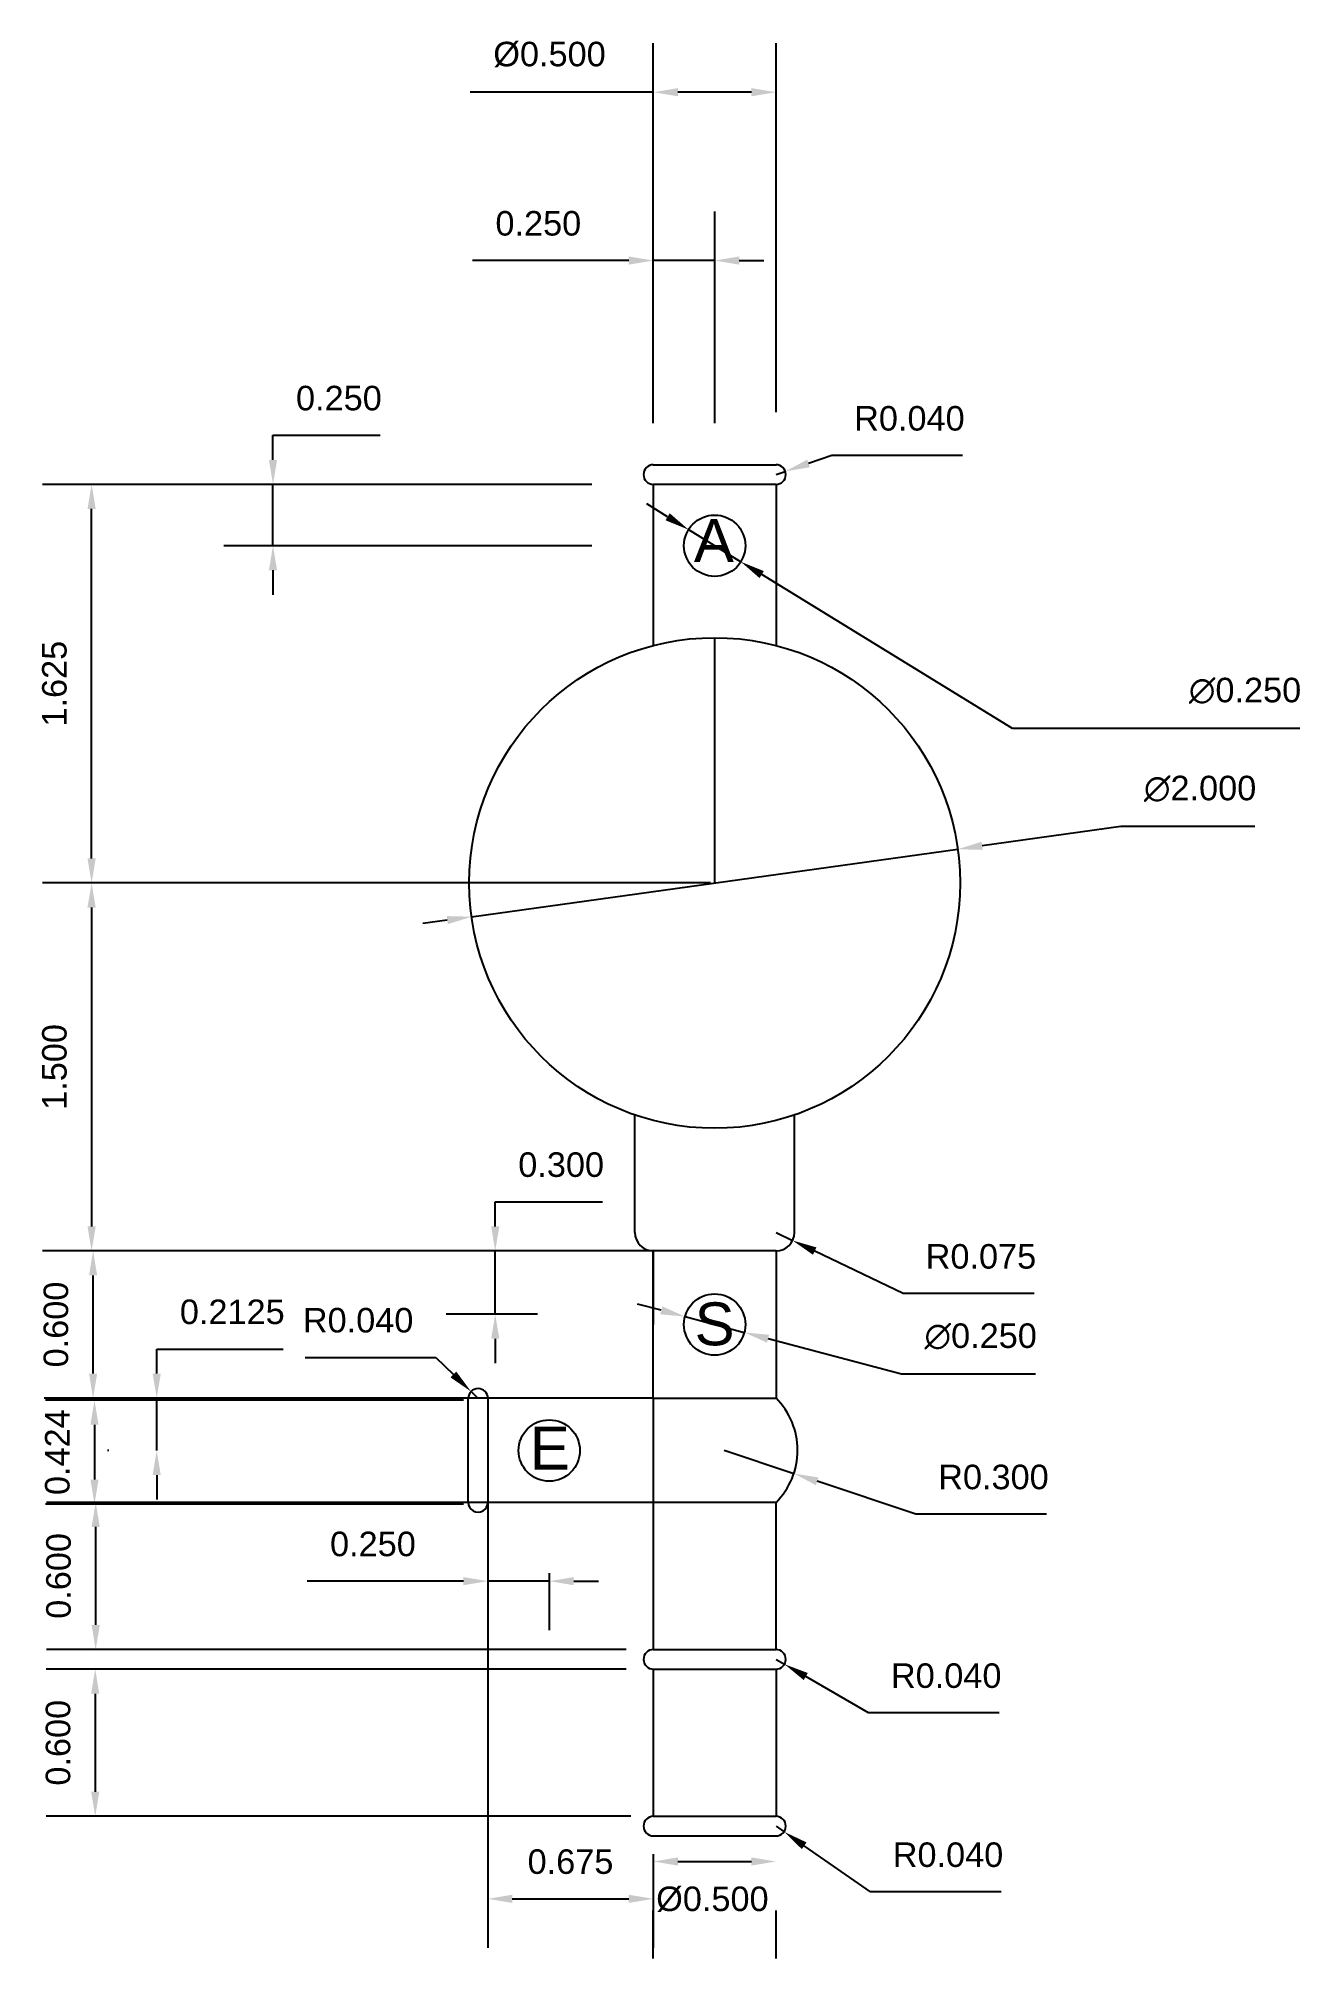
# Model space of a CAD drawing. Header units: inches. Extents: x -1.75 to 3.4, y -1.86 to 5.97.
import ezdxf

# ---------------------------------------------------------------- set-up
doc = ezdxf.new("R2010")
doc.units = ezdxf.units.IN
doc.styles.add('Annotative', font='arial.ttf')
doc.styles.get("Standard").update_dxf_attribs({"font": 'arial.ttf', "height": 0.175})
doc.dimstyles.new('ISO-25', dxfattribs={"dimtxt": 0.1, "dimasz": 0.1, "dimexe": 0.2, "dimexo": 0.5, "dimgap": 0.1, "dimtad": 1, "dimtoh": 1, "dimdec": 3, "dimzin": 1, "dimdsep": 46, "dimtxsty": 'Annotative', "dimcen": 0, "dimadec": 0, "dimazin": 0, "dimtfac": 1, "dimtdec": 3, "dimtmove": 0, "dimatfit": 3, "dimfxl": 1, "dimarcsym": 0})

# ---------------------------------------------------------------- blocks, each defined once
blk = doc.blocks.new('*D2')
at = {"color": 0, "lineweight": -2, "transparency": 16777216}
for p, q in [((0.755, 4.65), (0.755, 5.9486)), ((1.255, 4.4442), (1.255, 5.9486)), ((0.755, 5.7486), (0.0091, 5.7486)), ((1.155, 5.7486), (0.855, 5.7486))]:
    blk.add_line(p, q, dxfattribs=at)
at = {"color": 0, "transparency": 16777216}
for points in [[(0.855, 5.7653), (0.855, 5.732), (0.755, 5.7486)], [(1.155, 5.7653), (1.155, 5.732), (1.255, 5.7486)]]:
    blk.add_solid(points, dxfattribs=at)
at = {"layer": 'Defpoints', "color": 0, "transparency": 16777216}
for p in [(0.755, 5.7486), (0.755, 4.15), (1.255, 3.9442)]:
    blk.add_point(p, dxfattribs=at)
at = {"color": 0, "transparency": 16777216, "insert": (0.332, 5.9025), "char_height": 0.1, "attachment_point": 5, "style": 'Annotative'}
blk.add_mtext('%%C0.500', dxfattribs=at)
blk = doc.blocks.new('*D3')
at = {"color": 0, "lineweight": -2, "transparency": 16777216}
for p, q in [((1.4821, 4.2675), (1.3875, 4.2352)), ((2.0149, 4.2675), (1.4821, 4.2675)), ((1.255, 4.19), (1.2929, 4.2029))]:
    blk.add_line(p, q, dxfattribs=at)
at = {"color": 0, "transparency": 16777216}
blk.add_solid([(1.3821, 4.251), (1.3929, 4.2195), (1.2929, 4.2029)], dxfattribs=at)
at = {"layer": 'Defpoints', "color": 0, "transparency": 16777216}
for p in [(1.255, 4.19), (1.2929, 4.2029)]:
    blk.add_point(p, dxfattribs=at)
at = {"color": 0, "transparency": 16777216, "insert": (1.7985, 4.4186), "char_height": 0.1, "attachment_point": 5, "style": 'Annotative'}
blk.add_mtext('R0.040', dxfattribs=at)
blk = doc.blocks.new('*D4')
at = {"color": 0, "lineweight": -2, "transparency": 16777216}
for p, q in [((0.8133, 4.0178), (0.7281, 4.0702)), ((0.8985, 3.9655), (1.1115, 3.8345)), ((2.218, 3.1545), (1.1967, 3.7822)), ((3.3891, 3.1545), (2.218, 3.1545))]:
    blk.add_line(p, q, dxfattribs=at)
at = {"color": 0, "transparency": 16777216}
for points in [[(0.822, 4.032), (0.8046, 4.0036), (0.8985, 3.9655)], [(1.2054, 3.7964), (1.188, 3.768), (1.1115, 3.8345)]]:
    blk.add_solid(points, dxfattribs=at)
at = {"layer": 'Defpoints', "color": 0, "transparency": 16777216}
for p in [(0.8985, 3.9655), (1.1115, 3.8345)]:
    blk.add_point(p, dxfattribs=at)
at = {"color": 0, "transparency": 16777216, "insert": (3.1662, 3.3083), "char_height": 0.1, "attachment_point": 5, "style": 'Annotative'}
blk.add_mtext('∅0.250', dxfattribs=at)
blk = doc.blocks.new('*D5')
at = {"color": 0, "lineweight": -2, "transparency": 16777216}
for p, q in [((0.755, 4.4), (0.755, 5.2625)), ((1.005, 4.4), (1.005, 5.2625)), ((0.655, 5.0625), (0.0179, 5.0625)), ((1.005, 5.0625), (0.755, 5.0625)), ((1.105, 5.0625), (1.205, 5.0625))]:
    blk.add_line(p, q, dxfattribs=at)
at = {"color": 0, "transparency": 16777216}
for points in [[(0.655, 5.0792), (0.655, 5.0459), (0.755, 5.0625)], [(1.105, 5.0792), (1.105, 5.0459), (1.005, 5.0625)]]:
    blk.add_solid(points, dxfattribs=at)
at = {"layer": 'Defpoints', "color": 0, "transparency": 16777216}
for p in [(0.755, 5.0625), (0.755, 3.9), (1.005, 3.9)]:
    blk.add_point(p, dxfattribs=at)
at = {"color": 0, "transparency": 16777216, "insert": (0.2864, 5.2136), "char_height": 0.1, "attachment_point": 5, "style": 'Annotative'}
blk.add_mtext('0.250', dxfattribs=at)
blk = doc.blocks.new('*D6')
at = {"color": 0, "lineweight": -2, "transparency": 16777216}
for p, q in [((-0.7948, 4.25), (-0.7948, 4.35)), ((-0.7948, 4.35), (-0.3577, 4.35)), ((0.505, 4.15), (-0.9948, 4.15)), ((-0.7948, 3.9), (-0.7948, 4.15)), ((0.505, 3.9), (-0.9948, 3.9)), ((-0.7948, 3.8), (-0.7948, 3.7))]:
    blk.add_line(p, q, dxfattribs=at)
at = {"color": 0, "transparency": 16777216}
for points in [[(-0.8115, 4.25), (-0.7782, 4.25), (-0.7948, 4.15)], [(-0.8115, 3.8), (-0.7782, 3.8), (-0.7948, 3.9)]]:
    blk.add_solid(points, dxfattribs=at)
at = {"layer": 'Defpoints', "color": 0, "transparency": 16777216}
for p in [(-0.7948, 4.15), (1.005, 4.15), (1.005, 3.9)]:
    blk.add_point(p, dxfattribs=at)
at = {"color": 0, "transparency": 16777216, "insert": (-0.5263, 4.5011), "char_height": 0.1, "attachment_point": 5, "style": 'Annotative'}
blk.add_mtext('0.250', dxfattribs=at)
blk = doc.blocks.new('*D7')
at = {"color": 0, "lineweight": -2, "transparency": 16777216}
for p, q in [((2.6602, 2.7549), (2.0945, 2.6764)), ((3.2061, 2.7549), (2.6602, 2.7549)), ((0.0145, 2.3874), (1.9955, 2.6626)), ((-0.0845, 2.3736), (-0.1836, 2.3599))]:
    blk.add_line(p, q, dxfattribs=at)
at = {"color": 0, "transparency": 16777216}
for points in [[(2.0922, 2.6929), (2.0968, 2.6599), (1.9955, 2.6626)], [(-0.0868, 2.3901), (-0.0822, 2.3571), (0.0145, 2.3874)]]:
    blk.add_solid(points, dxfattribs=at)
at = {"layer": 'Defpoints', "color": 0, "transparency": 16777216}
for p in [(1.9955, 2.6626), (0.0145, 2.3874)]:
    blk.add_point(p, dxfattribs=at)
at = {"color": 0, "transparency": 16777216, "insert": (2.9831, 2.9088), "char_height": 0.1, "attachment_point": 5, "style": 'Annotative'}
blk.add_mtext('∅2.000', dxfattribs=at)
blk = doc.blocks.new('*D8')
at = {"color": 0, "lineweight": -2, "transparency": 16777216}
for p, q in [((0.505, 4.15), (-1.734, 4.15)), ((-1.534, 2.625), (-1.534, 4.05)), ((0.505, 2.525), (-1.734, 2.525))]:
    blk.add_line(p, q, dxfattribs=at)
at = {"color": 0, "transparency": 16777216}
for points in [[(-1.5507, 4.05), (-1.5173, 4.05), (-1.534, 4.15)], [(-1.5507, 2.625), (-1.5173, 2.625), (-1.534, 2.525)]]:
    blk.add_solid(points, dxfattribs=at)
at = {"layer": 'Defpoints', "color": 0, "transparency": 16777216}
for p in [(-1.534, 4.15), (1.005, 4.15), (1.005, 2.525)]:
    blk.add_point(p, dxfattribs=at)
at = {"color": 0, "transparency": 16777216, "insert": (-1.6851, 3.3375), "char_height": 0.1, "attachment_point": 5, "rotation": 90, "style": 'Annotative'}
blk.add_mtext('1.625', dxfattribs=at)
blk = doc.blocks.new('*D9')
at = {"color": 0, "lineweight": -2, "transparency": 16777216}
for p, q in [((0.9884, 2.525), (-1.734, 2.525)), ((-1.534, 2.425), (-1.534, 1.125)), ((1.0789, 1.025), (-1.734, 1.025))]:
    blk.add_line(p, q, dxfattribs=at)
at = {"color": 0, "transparency": 16777216}
for points in [[(-1.5507, 2.425), (-1.5173, 2.425), (-1.534, 2.525)], [(-1.5507, 1.125), (-1.5173, 1.125), (-1.534, 1.025)]]:
    blk.add_solid(points, dxfattribs=at)
at = {"layer": 'Defpoints', "color": 0, "transparency": 16777216}
for p in [(1.4884, 2.525), (-1.534, 1.025), (1.5789, 1.025)]:
    blk.add_point(p, dxfattribs=at)
at = {"color": 0, "transparency": 16777216, "insert": (-1.6851, 1.775), "char_height": 0.1, "attachment_point": 5, "rotation": 90, "style": 'Annotative'}
blk.add_mtext('1.500', dxfattribs=at)
blk = doc.blocks.new('*D10')
at = {"color": 0, "lineweight": -2, "transparency": 16777216}
for p, q in [((0.255, 1.025), (-1.7279, 1.025)), ((-1.5279, 0.525), (-1.5279, 0.925)), ((0.255, 0.425), (-1.7279, 0.425))]:
    blk.add_line(p, q, dxfattribs=at)
at = {"color": 0, "transparency": 16777216}
for points in [[(-1.5445, 0.925), (-1.5112, 0.925), (-1.5279, 1.025)], [(-1.5445, 0.525), (-1.5112, 0.525), (-1.5279, 0.425)]]:
    blk.add_solid(points, dxfattribs=at)
at = {"layer": 'Defpoints', "color": 0, "transparency": 16777216}
for p in [(-1.5279, 1.025), (0.755, 1.025), (0.755, 0.425)]:
    blk.add_point(p, dxfattribs=at)
at = {"color": 0, "transparency": 16777216, "insert": (-1.6789, 0.725), "char_height": 0.1, "attachment_point": 5, "rotation": 90, "style": 'Annotative'}
blk.add_mtext('0.600', dxfattribs=at)
blk = doc.blocks.new('*D11')
at = {"color": 0, "lineweight": -2, "transparency": 16777216}
for p, q in [((0.255, 0), (-1.7174, 0)), ((-1.5174, -0.1), (-1.5174, -0.5)), ((0.6446, -0.6), (-1.7174, -0.6))]:
    blk.add_line(p, q, dxfattribs=at)
at = {"color": 0, "transparency": 16777216}
for points in [[(-1.534, -0.1), (-1.5007, -0.1), (-1.5174, 0)], [(-1.534, -0.5), (-1.5007, -0.5), (-1.5174, -0.6)]]:
    blk.add_solid(points, dxfattribs=at)
at = {"layer": 'Defpoints', "color": 0, "transparency": 16777216}
for p in [(0.755, 0), (-1.5174, -0.6), (1.1446, -0.6)]:
    blk.add_point(p, dxfattribs=at)
at = {"color": 0, "transparency": 16777216, "insert": (-1.6684, -0.3), "char_height": 0.1, "attachment_point": 5, "rotation": 90, "style": 'Annotative'}
blk.add_mtext('0.600', dxfattribs=at)
blk = doc.blocks.new('*D12')
at = {"color": 0, "lineweight": -2, "transparency": 16777216}
for p, q in [((-0.0183, 0.4166), (-1.7222, 0.4166)), ((-1.5222, 0.3166), (-1.5222, 0.0927)), ((-0.0183, -0.0073), (-1.7222, -0.0073))]:
    blk.add_line(p, q, dxfattribs=at)
at = {"color": 0, "transparency": 16777216}
for points in [[(-1.5388, 0.3166), (-1.5055, 0.3166), (-1.5222, 0.4166)], [(-1.5388, 0.0927), (-1.5055, 0.0927), (-1.5222, -0.0073)]]:
    blk.add_solid(points, dxfattribs=at)
at = {"layer": 'Defpoints', "color": 0, "transparency": 16777216}
for p in [(0.4817, 0.4166), (-1.5222, -0.0073), (0.4817, -0.0073)]:
    blk.add_point(p, dxfattribs=at)
at = {"color": 0, "transparency": 16777216, "insert": (-1.6732, 0.2046), "char_height": 0.1, "attachment_point": 5, "rotation": 90, "style": 'Annotative'}
blk.add_mtext('0.424', dxfattribs=at)
blk = doc.blocks.new('*D13')
at = {"color": 0, "lineweight": -2, "transparency": 16777216}
for p, q in [((0.6446, -0.68), (-1.7192, -0.68)), ((-1.5192, -0.78), (-1.5192, -1.18)), ((0.6633, -1.28), (-1.7192, -1.28))]:
    blk.add_line(p, q, dxfattribs=at)
at = {"color": 0, "transparency": 16777216}
for points in [[(-1.5359, -0.78), (-1.5026, -0.78), (-1.5192, -0.68)], [(-1.5359, -1.18), (-1.5026, -1.18), (-1.5192, -1.28)]]:
    blk.add_solid(points, dxfattribs=at)
at = {"layer": 'Defpoints', "color": 0, "transparency": 16777216}
for p in [(1.1446, -0.68), (-1.5192, -1.28), (1.1633, -1.28)]:
    blk.add_point(p, dxfattribs=at)
at = {"color": 0, "transparency": 16777216, "insert": (-1.6703, -0.98), "char_height": 0.1, "attachment_point": 5, "rotation": 90, "style": 'Annotative'}
blk.add_mtext('0.600', dxfattribs=at)
blk = doc.blocks.new('*D14')
at = {"color": 0, "lineweight": -2, "transparency": 16777216}
for p, q in [((0.08, -0.075), (0.08, -1.8164)), ((0.755, -1.4339), (0.755, -1.8164)), ((0.18, -1.6164), (0.655, -1.6164))]:
    blk.add_line(p, q, dxfattribs=at)
at = {"color": 0, "transparency": 16777216}
for points in [[(0.18, -1.5997), (0.18, -1.6331), (0.08, -1.6164)], [(0.655, -1.5997), (0.655, -1.6331), (0.755, -1.6164)]]:
    blk.add_solid(points, dxfattribs=at)
at = {"layer": 'Defpoints', "color": 0, "transparency": 16777216}
for p in [(0.08, 0.425), (0.755, -0.9339), (0.755, -1.6164)]:
    blk.add_point(p, dxfattribs=at)
at = {"color": 0, "transparency": 16777216, "insert": (0.4175, -1.4653), "char_height": 0.1, "attachment_point": 5, "style": 'Annotative'}
blk.add_mtext('0.675', dxfattribs=at)
blk = doc.blocks.new('*D16')
at = {"color": 0, "lineweight": -2, "transparency": 16777216}
for p, q in [((1.255, -1.32), (1.2878, -1.3429)), ((1.6394, -1.5881), (1.3698, -1.4001)), ((2.1722, -1.5881), (1.6394, -1.5881))]:
    blk.add_line(p, q, dxfattribs=at)
at = {"color": 0, "transparency": 16777216}
blk.add_solid([(1.3794, -1.3864), (1.3603, -1.4138), (1.2878, -1.3429)], dxfattribs=at)
at = {"layer": 'Defpoints', "color": 0, "transparency": 16777216}
for p in [(1.255, -1.32), (1.2878, -1.3429)]:
    blk.add_point(p, dxfattribs=at)
at = {"color": 0, "transparency": 16777216, "insert": (1.9558, -1.4371), "char_height": 0.1, "attachment_point": 5, "style": 'Annotative'}
blk.add_mtext('R0.040', dxfattribs=at)
blk = doc.blocks.new('*D17')
at = {"color": 0, "lineweight": -2, "transparency": 16777216}
for p, q in [((1.255, -0.64), (1.2896, -0.66)), ((1.6321, -0.8581), (1.3762, -0.7101)), ((2.1649, -0.8581), (1.6321, -0.8581))]:
    blk.add_line(p, q, dxfattribs=at)
at = {"color": 0, "transparency": 16777216}
blk.add_solid([(1.3845, -0.6957), (1.3678, -0.7245), (1.2896, -0.66)], dxfattribs=at)
at = {"layer": 'Defpoints', "color": 0, "transparency": 16777216}
for p in [(1.255, -0.64), (1.2896, -0.66)]:
    blk.add_point(p, dxfattribs=at)
at = {"color": 0, "transparency": 16777216, "insert": (1.9485, -0.7071), "char_height": 0.1, "attachment_point": 5, "style": 'Annotative'}
blk.add_mtext('R0.040', dxfattribs=at)
blk = doc.blocks.new('*D18')
at = {"color": 0, "lineweight": -2, "transparency": 16777216}
for p, q in [((1.0432, 0.2125), (1.3278, 0.1175)), ((1.8246, -0.0483), (1.4227, 0.0859)), ((2.3574, -0.0483), (1.8246, -0.0483))]:
    blk.add_line(p, q, dxfattribs=at)
at = {"color": 0, "transparency": 16777216}
blk.add_solid([(1.4279, 0.1017), (1.4174, 0.0701), (1.3278, 0.1175)], dxfattribs=at)
at = {"layer": 'Defpoints', "color": 0, "transparency": 16777216}
for p in [(1.0432, 0.2125), (1.3278, 0.1175)]:
    blk.add_point(p, dxfattribs=at)
at = {"color": 0, "transparency": 16777216, "insert": (2.141, 0.1028), "char_height": 0.1, "attachment_point": 5, "style": 'Annotative'}
blk.add_mtext('R0.300', dxfattribs=at)
blk = doc.blocks.new('*D19')
at = {"color": 0, "lineweight": -2, "transparency": 16777216}
for p, q in [((0.7876, 0.7829), (0.6909, 0.8086)), ((0.8842, 0.7572), (1.1258, 0.6928)), ((1.7659, 0.5223), (1.2224, 0.6671)), ((2.3118, 0.5223), (1.7659, 0.5223))]:
    blk.add_line(p, q, dxfattribs=at)
at = {"color": 0, "transparency": 16777216}
for points in [[(0.7919, 0.799), (0.7833, 0.7668), (0.8842, 0.7572)], [(1.2267, 0.6832), (1.2181, 0.651), (1.1258, 0.6928)]]:
    blk.add_solid(points, dxfattribs=at)
at = {"layer": 'Defpoints', "color": 0, "transparency": 16777216}
for p in [(0.8842, 0.7572), (1.1258, 0.6928)]:
    blk.add_point(p, dxfattribs=at)
at = {"color": 0, "transparency": 16777216, "insert": (2.0889, 0.6762), "char_height": 0.1, "attachment_point": 5, "style": 'Annotative'}
blk.add_mtext('∅0.250', dxfattribs=at)
blk = doc.blocks.new('*D20')
at = {"color": 0, "lineweight": -2, "transparency": 16777216}
for p, q in [((1.255, 1.1), (1.3226, 1.0675)), ((1.773, 0.851), (1.4127, 1.0242)), ((2.3069, 0.851), (1.773, 0.851))]:
    blk.add_line(p, q, dxfattribs=at)
at = {"color": 0, "transparency": 16777216}
blk.add_solid([(1.4199, 1.0392), (1.4055, 1.0092), (1.3226, 1.0675)], dxfattribs=at)
at = {"layer": 'Defpoints', "color": 0, "transparency": 16777216}
for p in [(1.255, 1.1), (1.3226, 1.0675)]:
    blk.add_point(p, dxfattribs=at)
at = {"color": 0, "transparency": 16777216, "insert": (2.09, 1.0021), "char_height": 0.1, "attachment_point": 5, "style": 'Annotative'}
blk.add_mtext('R0.075', dxfattribs=at)
blk = doc.blocks.new('*D21')
at = {"color": 0, "lineweight": -2, "transparency": 16777216}
for p, q in [((0.1108, 1.125), (0.1108, 1.225)), ((0.1108, 1.225), (0.5479, 1.225)), ((0.255, 1.025), (-0.0892, 1.025)), ((0.1108, 0.7668), (0.1108, 1.025)), ((0.2833, 0.7668), (-0.0892, 0.7668)), ((0.1108, 0.6668), (0.1108, 0.5668))]:
    blk.add_line(p, q, dxfattribs=at)
at = {"color": 0, "transparency": 16777216}
for points in [[(0.0942, 1.125), (0.1275, 1.125), (0.1108, 1.025)], [(0.0942, 0.6668), (0.1275, 0.6668), (0.1108, 0.7668)]]:
    blk.add_solid(points, dxfattribs=at)
at = {"layer": 'Defpoints', "color": 0, "transparency": 16777216}
for p in [(0.1108, 1.025), (0.755, 1.025), (0.7833, 0.7668)]:
    blk.add_point(p, dxfattribs=at)
at = {"color": 0, "transparency": 16777216, "insert": (0.3794, 1.3761), "char_height": 0.1, "attachment_point": 5, "style": 'Annotative'}
blk.add_mtext('0.300', dxfattribs=at)
blk = doc.blocks.new('*D22')
at = {"color": 0, "lineweight": -2, "transparency": 16777216}
for p, q in [((-0.6643, 0.5908), (-0.1315, 0.5908)), ((-0.1315, 0.5908), (-0.0596, 0.5212)), ((0.041, 0.4238), (0.0123, 0.4517))]:
    blk.add_line(p, q, dxfattribs=at)
at = {"color": 0, "transparency": 16777216}
blk.add_solid([(-0.048, 0.5332), (-0.0712, 0.5092), (0.0123, 0.4517)], dxfattribs=at)
at = {"layer": 'Defpoints', "color": 0, "transparency": 16777216}
for p in [(0.0123, 0.4517), (0.041, 0.4238)]:
    blk.add_point(p, dxfattribs=at)
at = {"color": 0, "transparency": 16777216, "insert": (-0.4479, 0.7418), "char_height": 0.1, "attachment_point": 5, "style": 'Annotative'}
blk.add_mtext('R0.040', dxfattribs=at)
blk = doc.blocks.new('*D23')
at = {"color": 0, "lineweight": -2, "transparency": 16777216}
for p, q in [((-1.2686, 0.525), (-1.2686, 0.625)), ((-1.2686, 0.625), (-0.7527, 0.625)), ((-0.8766, 0.425), (-1.4686, 0.425)), ((-1.2686, 0.2113), (-1.2686, 0.425)), ((-1.4643, 0.2113), (-1.4686, 0.2113)), ((-1.2686, 0.1113), (-1.2686, 0.0113))]:
    blk.add_line(p, q, dxfattribs=at)
at = {"color": 0, "transparency": 16777216}
for points in [[(-1.2853, 0.525), (-1.252, 0.525), (-1.2686, 0.425)], [(-1.2853, 0.1113), (-1.252, 0.1113), (-1.2686, 0.2113)]]:
    blk.add_solid(points, dxfattribs=at)
at = {"layer": 'Defpoints', "color": 0, "transparency": 16777216}
for p in [(-1.2686, 0.425), (-0.3766, 0.425), (-0.9643, 0.2113)]:
    blk.add_point(p, dxfattribs=at)
at = {"color": 0, "transparency": 16777216, "insert": (-0.9607, 0.7761), "char_height": 0.1, "attachment_point": 5, "style": 'Annotative'}
blk.add_mtext('0.2125', dxfattribs=at)
blk = doc.blocks.new('*D24')
at = {"color": 0, "lineweight": -2, "transparency": 16777216}
for p, q in [((0.081, 0.025), (0.081, -0.5213)), ((0.331, -0.2887), (0.331, -0.5213)), ((-0.019, -0.3213), (-0.6561, -0.3213)), ((0.331, -0.3213), (0.081, -0.3213)), ((0.431, -0.3213), (0.531, -0.3213))]:
    blk.add_line(p, q, dxfattribs=at)
at = {"color": 0, "transparency": 16777216}
for points in [[(-0.019, -0.3046), (-0.019, -0.3379), (0.081, -0.3213)], [(0.431, -0.3046), (0.431, -0.3379), (0.331, -0.3213)]]:
    blk.add_solid(points, dxfattribs=at)
at = {"layer": 'Defpoints', "color": 0, "transparency": 16777216}
for p in [(0.081, 0.525), (0.331, 0.2113), (0.081, -0.3213)]:
    blk.add_point(p, dxfattribs=at)
at = {"color": 0, "transparency": 16777216, "insert": (-0.3876, -0.1702), "char_height": 0.1, "attachment_point": 5, "style": 'Annotative'}
blk.add_mtext('0.250', dxfattribs=at)
blk = doc.blocks.new('*D26')
at = {"color": 0, "lineweight": -2, "transparency": 16777216}
for p, q in [((0.855, -1.4642), (1.155, -1.4642)), ((0.755, -1.86), (0.755, -1.6642)), ((1.255, -1.86), (1.255, -1.6642))]:
    blk.add_line(p, q, dxfattribs=at)
at = {"color": 0, "transparency": 16777216}
for points in [[(0.855, -1.4475), (0.855, -1.4809), (0.755, -1.4642)], [(1.155, -1.4475), (1.155, -1.4809), (1.255, -1.4642)]]:
    blk.add_solid(points, dxfattribs=at)
at = {"layer": 'Defpoints', "color": 0, "transparency": 16777216}
for p in [(0.755, -1.36), (1.255, -1.36), (1.255, -1.4642)]:
    blk.add_point(p, dxfattribs=at)
at = {"color": 0, "transparency": 16777216, "insert": (0.9957, -1.6181), "char_height": 0.1, "attachment_point": 5, "style": 'Annotative'}
blk.add_mtext('%%C0.500', dxfattribs=at)

msp = doc.modelspace()

# ---------------------------------------------------------------- linework, layer by layer
for p, q in [((0.755, 4.23), (1.255, 4.23)), ((1.255, 4.15), (0.755, 4.15)), ((0.755, 4.15), (0.755, 3.4932)), ((1.255, 4.15), (1.005, 4.15)), ((1.255, 4.15), (1.255, 3.4932)), ((1.005, 2.525), (1.005, 3.525)), ((0.68, 1.1), (0.68, 1.5793)), ((1.33, 1.1), (1.33, 1.5793)), ((0.755, 0.425), (0.755, 1.025)), ((1.255, 1.025), (0.755, 1.025)), ((0.755, 1.025), (0.755, 0.725)), ((1.255, 1.025), (1.255, 0.425)), ((0.001, -0.0001), (0.001, 0.4238)), ((0.755, 0.425), (0.08, 0.425)), ((0.081, 0.4249), (0.081, 0.4249)), ((0.081, 0.4249), (0.081, -0.0001)), ((0.081, 0.4238), (0.081, 0.2113)), ((0.755, 0.425), (0.755, 0)), ((0.755, 0.425), (1.255, 0.425)), ((0.755, 0.425), (0.755, 0.21)), ((0.755, 0), (0.08, 0)), ((1.255, 0), (0.755, 0)), ((0.755, 0), (0.755, -0.6)), ((1.255, -0.6), (1.255, 0)), ((0.041, -0.0001), (0.001, -0.0001)), ((0.755, -0.6), (1.255, -0.6)), ((0.755, -0.68), (1.255, -0.68)), ((0.755, -0.68), (0.755, -1.28)), ((1.255, -0.68), (1.255, -1.28)), ((0.755, -1.28), (1.255, -1.28)), ((0.755, -1.36), (1.255, -1.36))]:
    msp.add_line(p, q)
for centre, radius in [((1.005, 3.9), 0.125), ((1.005, 2.525), 1), ((1.005, 0.725), 0.125), ((0.331, 0.2113), 0.125)]:
    msp.add_circle(centre, radius)
for centre, radius, start, end in [((0.755, 4.19), 0.04, 90, 270), ((1.255, 4.19), 0.04, 270, 90), ((0.755, 1.1), 0.075, 180, 270), ((1.255, 1.1), 0.075, 270, 0), ((0.041, 0.4238), 0.04, 0, 180), ((0.061, 0.4238), 0.02, 0, 3.04984), ((1.0432, 0.2125), 0.3, 314.90053, 45.09947), ((0.041, -0.0001), 0.04, 180, 0.14395), ((0.755, -0.64), 0.04, 90, 270), ((1.255, -0.64), 0.04, 270, 90), ((0.755, -1.32), 0.04, 90, 270), ((1.255, -1.32), 0.04, 270, 90)]:
    msp.add_arc(centre, radius, start, end)

# ---------------------------------------------------------------- texts
for s, p in [('A', (0.9201, 3.8332)), ('S', (0.9232, 0.6402)), ('E', (0.2514, 0.1336))]:
    msp.add_text(s, height=0.175).set_placement(p)

# ---------------------------------------------------------------- dimensions: what is measured, and where the dimension line sits
dim = msp.add_linear_dim(base=(0.755, 5.7486), p1=(1.255, 3.9442), p2=(0.755, 4.15), text='%%C0.500', dimstyle='ISO-25')
dim.commit()
dim.dimension.update_dxf_attribs({"geometry": '*D2', "text_midpoint": (0.332, 5.9025)})
for base, p1, p2, picture, middle in [((0.755, 5.0625), (1.005, 3.9), (0.755, 3.9), '*D5', (0.2864, 5.2136)), ((0.081, -0.3213), (0.331, 0.2113), (0.081, 0.525), '*D24', (-0.3876, -0.1702)), ((0.755, -1.6164), (0.08, 0.425), (0.755, -0.9339), '*D14', (0.4175, -1.4653))]:
    dim = msp.add_linear_dim(base=base, p1=p1, p2=p2, dimstyle='ISO-25')
    dim.commit()
    dim.dimension.update_dxf_attribs({"geometry": picture, "text_midpoint": middle})
for base, p1, p2, picture, middle in [((-0.7948, 4.15), (1.005, 3.9), (1.005, 4.15), '*D6', (-0.5263, 4.5011)), ((-1.534, 4.15), (1.005, 2.525), (1.005, 4.15), '*D8', (-1.6851, 3.3375)), ((-1.534, 1.025), (1.4884, 2.525), (1.5789, 1.025), '*D9', (-1.6851, 1.775))]:
    dim = msp.add_linear_dim(base=base, p1=p1, p2=p2, angle=90, dimstyle='ISO-25')
    dim.commit()
    dim.dimension.update_dxf_attribs({"geometry": picture, "text_midpoint": middle})
for center, mpoint, picture, middle in [((1.255, 4.19), (1.2929, 4.2029), '*D3', (1.7985, 4.4186)), ((0.041, 0.4238), (0.0123, 0.4517), '*D22', (-0.4479, 0.7418))]:
    dim = msp.add_radius_dim(center=center, mpoint=mpoint, dimstyle='ISO-25')
    dim.commit()
    dim.dimension.update_dxf_attribs({"geometry": picture, "text_midpoint": middle})
for p1, p2, picture, middle in [((0.8985, 3.9655), (1.1115, 3.8345), '*D4', (3.1662, 3.1545)), ((0.0145, 2.3874), (1.9955, 2.6626), '*D7', (2.6602, 2.7549)), ((0.8842, 0.7572), (1.1258, 0.6928), '*D19', (1.7659, 0.5223))]:
    dim = msp.add_diameter_dim_2p(p1=p1, p2=p2, dimstyle='ISO-25')
    dim.commit()
    dim.dimension.update_dxf_attribs({"geometry": picture, "text_midpoint": middle, "dimtype": 163})
for base, p1, p2, text, picture, middle in [((0.1108, 1.025), (0.7833, 0.7668), (0.755, 1.025), '0.300', '*D21', (0.3794, 1.3761)), ((-1.2686, 0.425), (-0.9643, 0.2113), (-0.3766, 0.425), '0.2125', '*D23', (-0.9607, 0.7761))]:
    dim = msp.add_linear_dim(base=base, p1=p1, p2=p2, angle=90, text=text, dimstyle='ISO-25')
    dim.commit()
    dim.dimension.update_dxf_attribs({"geometry": picture, "text_midpoint": middle})
for center, mpoint, picture, middle in [((1.255, 1.1), (1.3226, 1.0675), '*D20', (2.09, 0.851)), ((1.0432, 0.2125), (1.3278, 0.1175), '*D18', (2.141, -0.0483)), ((1.255, -0.64), (1.2896, -0.66), '*D17', (1.9485, -0.8581)), ((1.255, -1.32), (1.2878, -1.3429), '*D16', (1.9558, -1.5881))]:
    dim = msp.add_radius_dim(center=center, mpoint=mpoint, dimstyle='ISO-25')
    dim.commit()
    dim.dimension.update_dxf_attribs({"geometry": picture, "text_midpoint": middle, "dimtype": 164})
for base, p1, p2, picture, middle in [((-1.5279, 1.025), (0.755, 0.425), (0.755, 1.025), '*D10', (-1.5279, 0.725)), ((-1.5222, -0.0073), (0.4817, 0.4166), (0.4817, -0.0073), '*D12', (-1.5222, 0.2046)), ((-1.5174, -0.6), (0.755, 0), (1.1446, -0.6), '*D11', (-1.5174, -0.3)), ((-1.5192, -1.28), (1.1446, -0.68), (1.1633, -1.28), '*D13', (-1.5192, -0.98))]:
    dim = msp.add_linear_dim(base=base, p1=p1, p2=p2, angle=90, dimstyle='ISO-25')
    dim.commit()
    dim.dimension.update_dxf_attribs({"geometry": picture, "text_midpoint": middle, "dimtype": 160})
dim = msp.add_linear_dim(base=(1.255, -1.4642), p1=(0.755, -1.36), p2=(1.255, -1.36), text='%%C<>', dimstyle='ISO-25', override={"dimtmove": 2})
dim.commit()
dim.dimension.update_dxf_attribs({"geometry": '*D26', "text_midpoint": (0.9957, -1.6181), "dimtype": 160})

doc.saveas('drawing.dxf')
